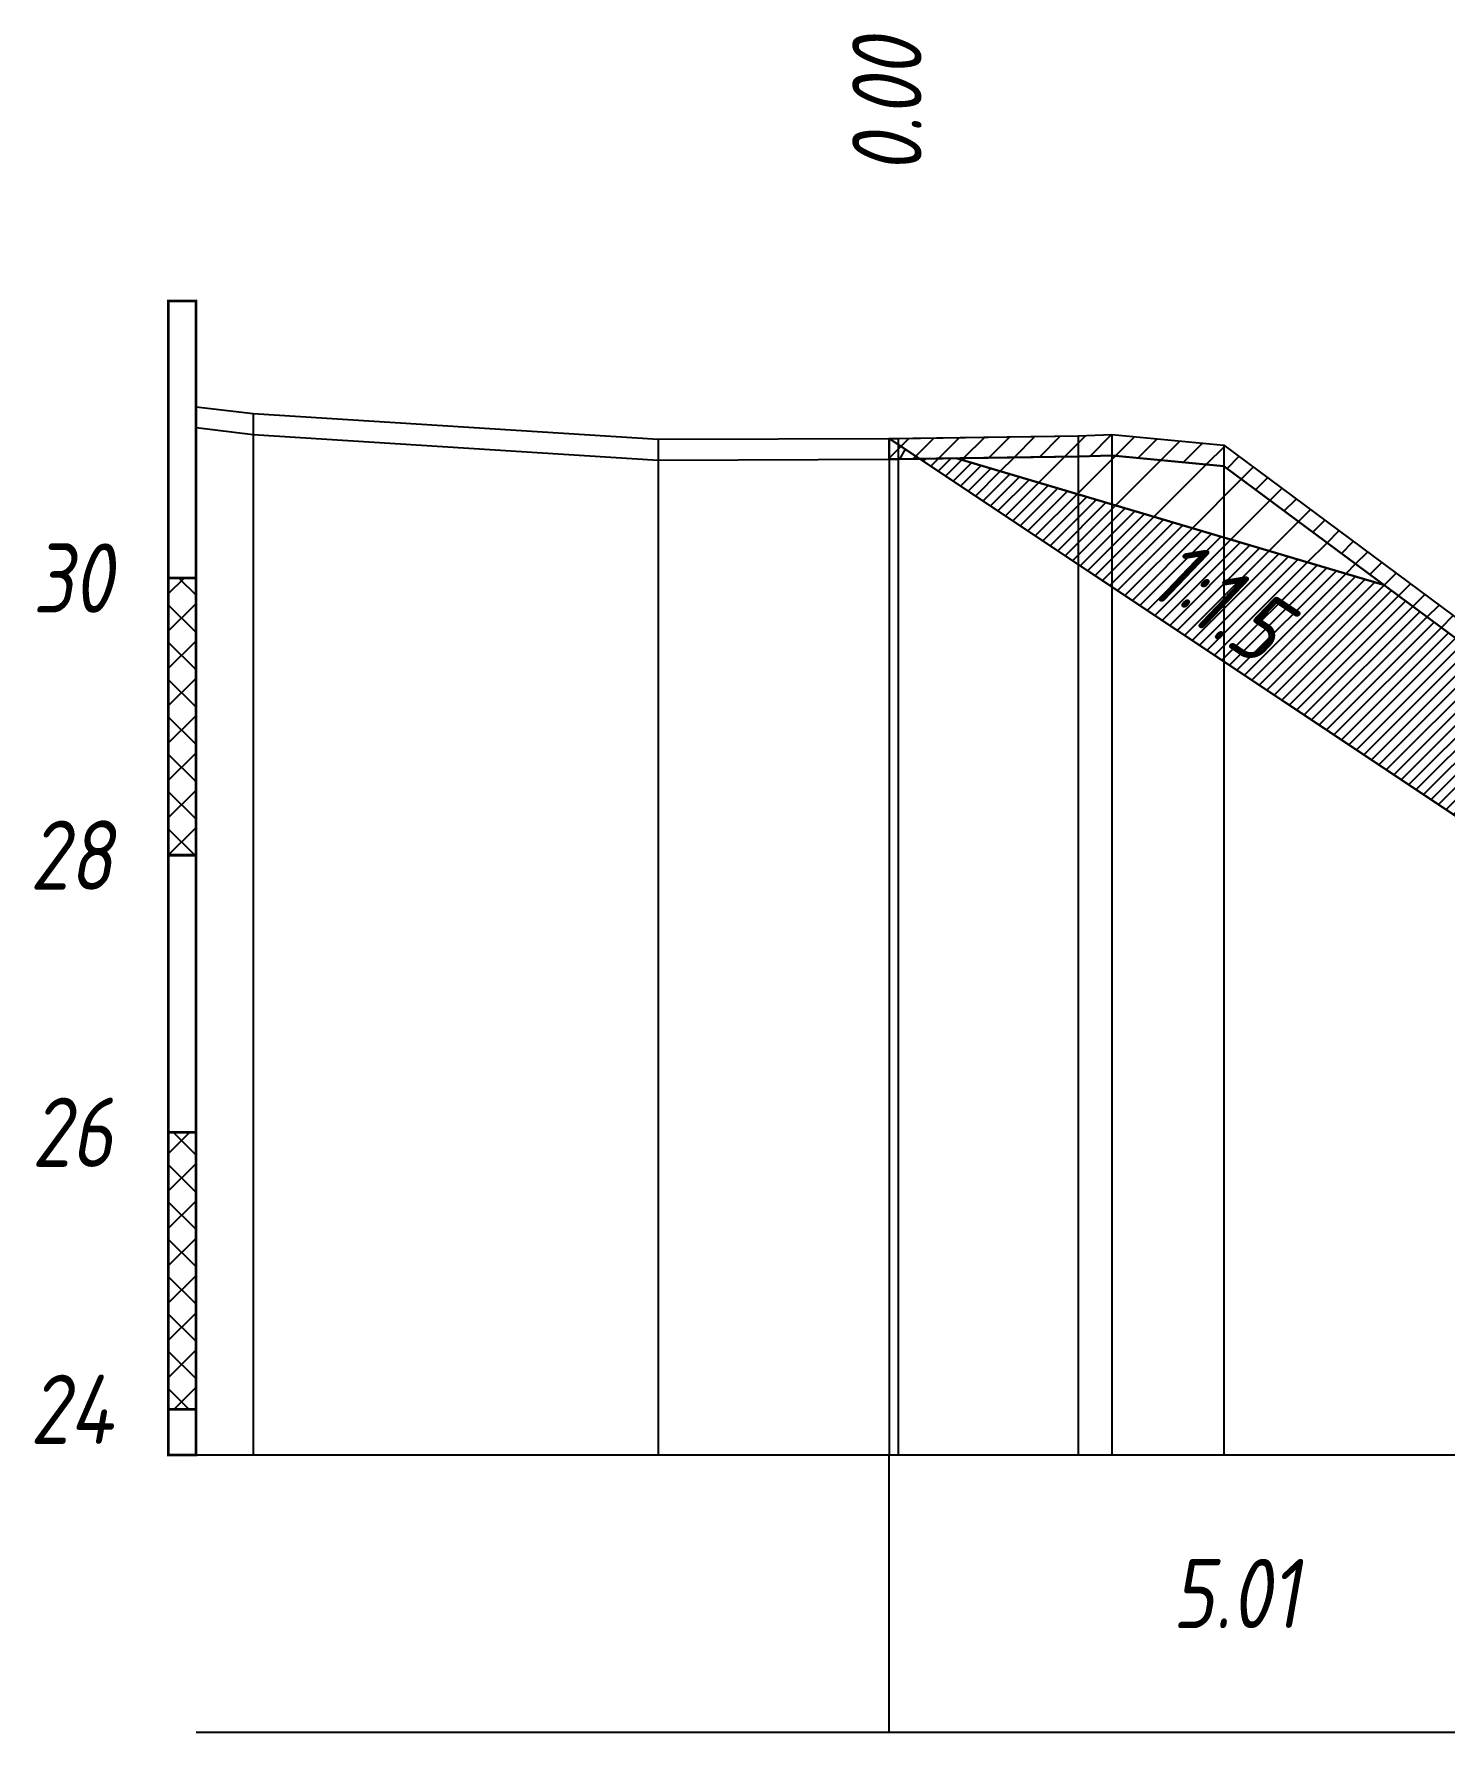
# Model space of a CAD drawing. Extents: x -717 to 1451, y -133302 to 233.
# Drawn here: x -329.4 to -278.6, y -108942.6 to -108881.3 of the extents above; entities that cross this region are included whole.
import ezdxf
from ezdxf.enums import TextEntityAlignment as Align

# ---------------------------------------------------------------- set-up
doc = ezdxf.new("R2010")
doc.units = 0
for name, color, linetype in [('Код_514', 1, 'Continuous'), ('Контур_0', 7, 'Continuous'), ('Контур_508', 7, 'Continuous'), ('Контур_512', 7, 'Continuous'), ('Контур_513', 7, 'Continuous'), ('Контур_818', 7, 'Continuous'), ('Красный поперечник', 1, 'Continuous'), ('Линейка абсолютных высот', 7, 'Continuous'), ('Объём_2650', 7, 'Continuous'), ('Объём_2663', 7, 'Continuous'), ('Рабочие отметки', 7, 'Continuous'), ('Таблица', 7, 'Continuous'), ('Уклоны проезжей части', 7, 'Continuous'), ('Черный поперечник', 3, 'Continuous')]:
    doc.layers.add(name, color=color, linetype=linetype)
for name, color, linetype, true_color in [('Контур_2570', 7, 'Continuous', 0x80ff00), ('Контур_2741', 4, 'Continuous', 0x00ffff), ('Контур_2742', 4, 'Continuous', 0x00ffff), ('Контур_2743', 4, 'Continuous', 0x00ffff), ('Контур_2744', 7, 'Continuous', 0xa4ffff), ('Контур_2750', 4, 'Continuous', 0x00ffff), ('Контур_2751', 4, 'Continuous', 0x00ffff), ('Контур_2752', 4, 'Continuous', 0x00ffff), ('Контур_707', 4, 'Continuous', 0x00ffff), ('Объём_2570', 7, 'Continuous', 0x80ff00), ('Объём_2600', 7, 'Continuous', 0x808000), ('Объём_2620', 2, 'Continuous', 0xffff00)]:
    doc.layers.add(name, color=color, linetype=linetype, true_color=true_color)
doc.styles.add('М', font='romand.shx', dxfattribs={"width": 0.8, "oblique": 10, "height": 2.5})
pattern_1 = [(45.0000013, (-403.5971, 12.4336), (-0.6735192404, 0.673519211), []), (135.0000003, (-403.5971, 12.4336), (-0.673519222, -0.67351923), [])]

msp = doc.modelspace()

# ---------------------------------------------------------------- hatches: boundary and pattern name
at = {"layer": 'Линейка абсолютных высот'}
h = msp.add_hatch(dxfattribs=at)
h.set_pattern_fill('ANSI37', scale=0.3, style=0)
h.set_pattern_definition(pattern_1)
h.paths.add_polyline_path([(-323.597, -108910.921), (-323.597, -108900.921), (-324.597, -108900.921), (-324.597, -108910.921)])
h = msp.add_hatch(dxfattribs=at)
h.set_pattern_fill('ANSI37', scale=0.3, style=0)
h.set_pattern_definition(pattern_1)
h.paths.add_polyline_path([(-323.597, -108930.921), (-323.597, -108920.921), (-324.597, -108920.921), (-324.597, -108930.921)])
at = {"layer": 'Объём_2570'}
h = msp.add_hatch(dxfattribs=at)
h.set_pattern_fill('ANSI31', color=256, scale=0.2)
h.set_pattern_definition([(45, (-403.5971, 12.4336), (-0.449012806, 0.449012806), [])])
h.paths.add_polyline_path([(-258.933, -108905.475), (-263.972, -108907.269), (-264.07, -108907.312), (-268.016, -108911.038), (-272.596, -108907.202), (-272.817, -108907.052), (-286.525, -108896.879), (-290.564, -108896.494), (-291.768, -108896.533), (-298.597, -108896.629), (-298.597, -108895.879), (-291.768, -108895.783), (-290.564, -108895.744), (-286.525, -108896.129), (-272.817, -108906.302), (-272.596, -108906.452), (-268.016, -108910.288), (-264.07, -108906.562), (-263.972, -108906.519), (-258.933, -108904.725)])
at = {"layer": 'Объём_2600'}
h = msp.add_hatch(dxfattribs=at)
h.set_pattern_fill('HONEY', color=5, scale=0.3)
h.set_pattern_definition([(0, (-403.5971, 12.4336), (1.42875, 0.8248891935), [0.9525, -1.905]), (120, (-403.5971, 12.4336), (-1.428749997, 0.824889199), [0.9525, -1.905]), (60, (-403.5971, 12.4336), (3e-09, 1.6497783924), [-1.905, 0.9525])])
h.paths.add_polyline_path([(-298.262, -108896.628), (-298.597, -108896.629), (-298.597, -108895.879), (-297.491, -108896.617)])
h = msp.add_hatch(dxfattribs=at)
h.set_pattern_fill('ANSI31', color=6, scale=0.4)
h.set_pattern_definition([(45, (-403.5971, 12.4336), (-0.898025612, 0.898025612), [])])
h.paths.add_polyline_path([(-280.758, -108901.159), (-296.17, -108896.597), (-291.768, -108896.533), (-290.564, -108896.494), (-286.525, -108896.879)])
at = {"layer": 'Объём_2620'}
h = msp.add_hatch(dxfattribs=at)
h.set_pattern_fill('ANSI31', color=2, scale=0.1)
h.set_pattern_definition([(45, (-403.5971, 12.43357), (-0.224506403, 0.224506403), [])])
h.paths.add_polyline_path([(-280.758, -108901.159), (-272.817, -108907.052), (-272.596, -108907.202), (-268.016, -108911.038), (-267.816, -108910.846), (-267.816, -108911.268), (-271.263, -108913.566), (-273.869, -108913.566), (-277.316, -108911.268), (-277.316, -108910.066), (-297.491, -108896.617), (-296.17, -108896.597)])

# ---------------------------------------------------------------- linework, layer by layer
at = {"layer": 'Код_514'}
msp.add_line((-298.597, -108942.566), (-298.597, -108932.566), dxfattribs=at)
at = {"layer": 'Контур_0', "flags": 128}
msp.add_lwpolyline([(-273.566, -108912.566), (-298.597, -108895.879), (-298.597, -108895.879), (-298.597, -108895.879), (-298.597, -108895.879), (-298.597, -108895.879), (-298.597, -108895.879), (-298.597, -108895.879), (-298.597, -108895.879), (-298.597, -108895.879), (-298.597, -108895.879), (-298.597, -108895.879), (-298.597, -108895.879), (-298.597, -108895.879)], dxfattribs=at)
at = {"layer": 'Контур_2570', "flags": 128}
msp.add_lwpolyline([(-323.597, -108895.489), (-321.535, -108895.737), (-306.921, -108896.66), (-298.262, -108896.628), (-291.768, -108896.533), (-290.564, -108896.494), (-286.525, -108896.879), (-272.817, -108907.052), (-272.596, -108907.202), (-268.043, -108911.012), (-268.016, -108911.038), (-267.991, -108911.012), (-264.07, -108907.312), (-264.07, -108907.312), (-263.972, -108907.269), (-258.933, -108905.475), (-258.933, -108904.725), (-250.65, -108904.157), (-247.989, -108904.095), (-247.489, -108904.845), (-231.622, -108904.34), (-194.774, -108903.619)], dxfattribs=at)
at = {"layer": 'Контур_2741', "flags": 128}
msp.add_lwpolyline([(-298.597, -108895.879), (-298.597, -108895.879)], dxfattribs=at)
at = {"layer": 'Контур_2742', "flags": 128}
msp.add_lwpolyline([(-298.597, -108895.879), (-298.597, -108895.879)], dxfattribs=at)
at = {"layer": 'Контур_2743', "flags": 128}
msp.add_lwpolyline([(-298.597, -108895.879), (-298.597, -108895.879)], dxfattribs=at)
at = {"layer": 'Контур_2744', "flags": 128}
msp.add_lwpolyline([(-298.597, -108895.879), (-298.597, -108895.879)], dxfattribs=at)
msp.add_lwpolyline([(-298.597, -108895.879), (-298.597, -108895.879)], dxfattribs=at)
msp.add_lwpolyline([(-298.597, -108895.879), (-298.597, -108895.879)], dxfattribs=at)
msp.add_lwpolyline([(-298.597, -108895.879), (-298.597, -108895.879)], dxfattribs=at)
msp.add_lwpolyline([(-298.597, -108895.879), (-298.597, -108895.879)], dxfattribs=at)
msp.add_lwpolyline([(-298.597, -108895.879), (-298.597, -108895.879)], dxfattribs=at)
at = {"layer": 'Контур_2750', "flags": 128}
msp.add_lwpolyline([(-298.597, -108895.879), (-298.597, -108895.879)], dxfattribs=at)
at = {"layer": 'Контур_2751', "flags": 128}
msp.add_lwpolyline([(-298.597, -108895.879), (-298.597, -108895.879)], dxfattribs=at)
at = {"layer": 'Контур_2752', "flags": 128}
msp.add_lwpolyline([(-298.597, -108895.879), (-298.597, -108895.879)], dxfattribs=at)
at = {"layer": 'Контур_508', "flags": 128}
msp.add_lwpolyline([(-298.597, -108895.879), (-277.316, -108910.066), (-277.316, -108911.268), (-273.869, -108913.566), (-273.566, -108913.566), (-271.566, -108913.566), (-271.263, -108913.566), (-267.816, -108911.268), (-267.816, -108910.066), (-265.391, -108908.45), (-241.059, -108907.72), (-241.059, -108905.345), (-193.559, -108904.395), (-146.059, -108905.345), (-146.059, -108907.72), (-122.526, -108908.426), (-122.526, -108909.118), (-119.079, -108911.416), (-118.776, -108911.416), (-116.776, -108911.416), (-116.473, -108911.416), (-113.026, -108909.118), (-113.026, -108907.916), (-110.494, -108906.228)], dxfattribs=at)
at = {"layer": 'Контур_512', "flags": 128}
msp.add_lwpolyline([(-298.597, -108895.879), (-277.316, -108910.066), (-277.316, -108911.268), (-273.869, -108913.566), (-273.566, -108913.566), (-271.566, -108913.566), (-271.263, -108913.566), (-267.816, -108911.268), (-267.816, -108910.066), (-265.391, -108908.45), (-241.059, -108907.72)], dxfattribs=at)
at = {"layer": 'Контур_513', "flags": 128}
msp.add_lwpolyline([(-298.597, -108895.879), (-277.316, -108910.066), (-277.316, -108911.268), (-273.869, -108913.566), (-273.566, -108913.566), (-271.566, -108913.566), (-271.263, -108913.566), (-267.816, -108911.268), (-267.816, -108910.066), (-265.391, -108908.45), (-241.059, -108907.72), (-241.059, -108905.345), (-193.559, -108904.395), (-146.059, -108905.345), (-146.059, -108907.72), (-122.526, -108908.426), (-122.526, -108909.118), (-119.079, -108911.416), (-118.776, -108911.416), (-116.776, -108911.416), (-116.473, -108911.416), (-113.026, -108909.118), (-113.026, -108907.916), (-110.494, -108906.228)], dxfattribs=at)
at = {"layer": 'Контур_707', "flags": 128}
msp.add_lwpolyline([(-273.566, -108912.566), (-298.597, -108895.879)], dxfattribs=at)
at = {"layer": 'Контур_818', "flags": 128}
msp.add_lwpolyline([(-298.597, -108896.629), (-298.262, -108896.628), (-291.768, -108896.533), (-290.564, -108896.494), (-286.525, -108896.879), (-272.817, -108907.052), (-272.596, -108907.202), (-268.043, -108911.012), (-268.016, -108911.038), (-267.991, -108911.012), (-264.07, -108907.312), (-264.07, -108907.312), (-263.972, -108907.269), (-258.933, -108905.475), (-258.933, -108904.725), (-250.65, -108904.157), (-247.989, -108904.095), (-247.489, -108904.845), (-231.622, -108904.34), (-194.774, -108903.619)], dxfattribs=at)
at = {"layer": 'Красный поперечник'}
for q in [(-298.597, -108932.566), (-273.566, -108912.566)]:
    msp.add_line((-298.597, -108895.879), q, dxfattribs=at)
at = {"layer": 'Линейка абсолютных высот', "color": 7, "const_width": 0.1, "flags": 128}
for points in [[(-323.597, -108900.921), (-323.597, -108890.921), (-324.597, -108890.921), (-324.597, -108900.921), (-323.597, -108900.921)], [(-323.597, -108910.921), (-323.597, -108900.921), (-324.597, -108900.921), (-324.597, -108910.921), (-323.597, -108910.921)], [(-323.597, -108920.921), (-323.597, -108910.921), (-324.597, -108910.921), (-324.597, -108920.921), (-323.597, -108920.921)], [(-323.597, -108930.921), (-323.597, -108920.921), (-324.597, -108920.921), (-324.597, -108930.921), (-323.597, -108930.921)], [(-323.597, -108932.566), (-323.597, -108930.921), (-324.597, -108930.921), (-324.597, -108932.566), (-323.597, -108932.566)]]:
    msp.add_lwpolyline(points, dxfattribs=at)
at = {"layer": 'Объём_2570', "flags": 128}
msp.add_lwpolyline([(-258.933, -108905.475), (-263.972, -108907.269), (-264.07, -108907.312), (-268.016, -108911.038), (-272.596, -108907.202), (-272.817, -108907.052), (-286.525, -108896.879), (-290.564, -108896.494), (-291.768, -108896.533), (-298.597, -108896.629), (-298.597, -108895.879), (-291.768, -108895.783), (-290.564, -108895.744), (-286.525, -108896.129), (-272.817, -108906.302), (-272.596, -108906.452), (-268.016, -108910.288), (-264.07, -108906.562), (-263.972, -108906.519), (-258.933, -108904.725), (-258.933, -108905.475), (-258.933, -108905.475)], dxfattribs=at)
at = {"layer": 'Объём_2600', "color": 5, "flags": 128}
msp.add_lwpolyline([(-298.262, -108896.628), (-298.597, -108896.629), (-298.597, -108895.879), (-297.491, -108896.617), (-298.262, -108896.628), (-298.262, -108896.628)], dxfattribs=at)
at = {"layer": 'Объём_2620', "flags": 128}
msp.add_lwpolyline([(-280.758, -108901.159), (-272.817, -108907.052), (-272.596, -108907.202), (-268.016, -108911.038), (-267.816, -108910.846), (-267.816, -108911.268), (-271.263, -108913.566), (-273.869, -108913.566), (-277.316, -108911.268), (-277.316, -108910.066), (-297.491, -108896.617), (-296.17, -108896.597), (-280.758, -108901.159), (-280.758, -108901.159)], dxfattribs=at)
at = {"layer": 'Объём_2650', "color": 6, "flags": 128}
msp.add_lwpolyline([(-280.758, -108901.159), (-296.17, -108896.597), (-291.768, -108896.533), (-290.564, -108896.494), (-286.525, -108896.879), (-280.758, -108901.159), (-280.758, -108901.159)], dxfattribs=at)
at = {"layer": 'Объём_2663', "flags": 128}
msp.add_lwpolyline([(-273.566, -108912.566), (-298.597, -108895.879)], dxfattribs=at)
at = {"layer": 'Таблица'}
for p, q in [((-323.597, -108932.566), (-85.494, -108932.566)), ((-323.597, -108942.566), (-85.494, -108942.566))]:
    msp.add_line(p, q, dxfattribs=at)
at = {"layer": 'Черный поперечник', "color": 7}
for p, q in [((-323.597, -108894.739), (-323.597, -108932.566)), ((-321.535, -108894.987), (-321.535, -108932.566)), ((-306.921, -108895.91), (-306.921, -108932.566)), ((-298.262, -108895.878), (-298.262, -108932.566)), ((-291.768, -108895.783), (-291.768, -108932.566)), ((-290.564, -108895.744), (-290.564, -108932.566)), ((-286.525, -108896.129), (-286.525, -108932.566))]:
    msp.add_line(p, q, dxfattribs=at)
at = {"layer": 'Черный поперечник', "flags": 128}
msp.add_lwpolyline([(-323.597, -108894.739), (-321.535, -108894.987), (-306.921, -108895.91), (-298.262, -108895.878), (-291.768, -108895.783), (-290.564, -108895.744), (-286.525, -108896.129), (-272.817, -108906.302), (-272.596, -108906.452), (-268.043, -108910.262), (-268.016, -108910.288), (-267.991, -108910.262), (-264.07, -108906.562), (-263.972, -108906.519), (-258.933, -108904.725), (-250.65, -108904.157), (-247.989, -108904.095), (-247.489, -108904.845), (-231.622, -108904.34), (-194.774, -108903.619)], dxfattribs=at)

# ---------------------------------------------------------------- texts
at = {"layer": 'Код_514', "style": 'М', "oblique": 10, "width": 0.8}
msp.add_text('5.01', height=2.5, dxfattribs=at).set_placement((-286.082, -108937.566), align=Align.MIDDLE_CENTER)
at = {"layer": 'Линейка абсолютных высот', "style": 'М', "oblique": 10, "width": 0.8}
for s, p in [('30', (-326.597, -108900.921)), ('28', (-326.597, -108910.921)), ('26', (-326.597, -108920.921)), ('24', (-326.597, -108930.921))]:
    msp.add_text(s, height=2.5, dxfattribs=at).set_placement(p, align=Align.MIDDLE_RIGHT)
at = {"layer": 'Рабочие отметки', "color": 1, "style": 'М', "oblique": 10, "width": 0.8}
msp.add_text('0.00', height=2.5, rotation=90, dxfattribs=at).set_placement((-298.675, -108886.31), align=Align.MIDDLE_LEFT)
at = {"layer": 'Уклоны проезжей части', "color": 1, "style": 'М', "oblique": 10, "width": 0.8}
msp.add_text('1:1.5', height=2.5, rotation=326.30994, dxfattribs=at).set_placement((-287.742, -108903.391), align=Align.BOTTOM_CENTER)

doc.saveas('drawing.dxf')
